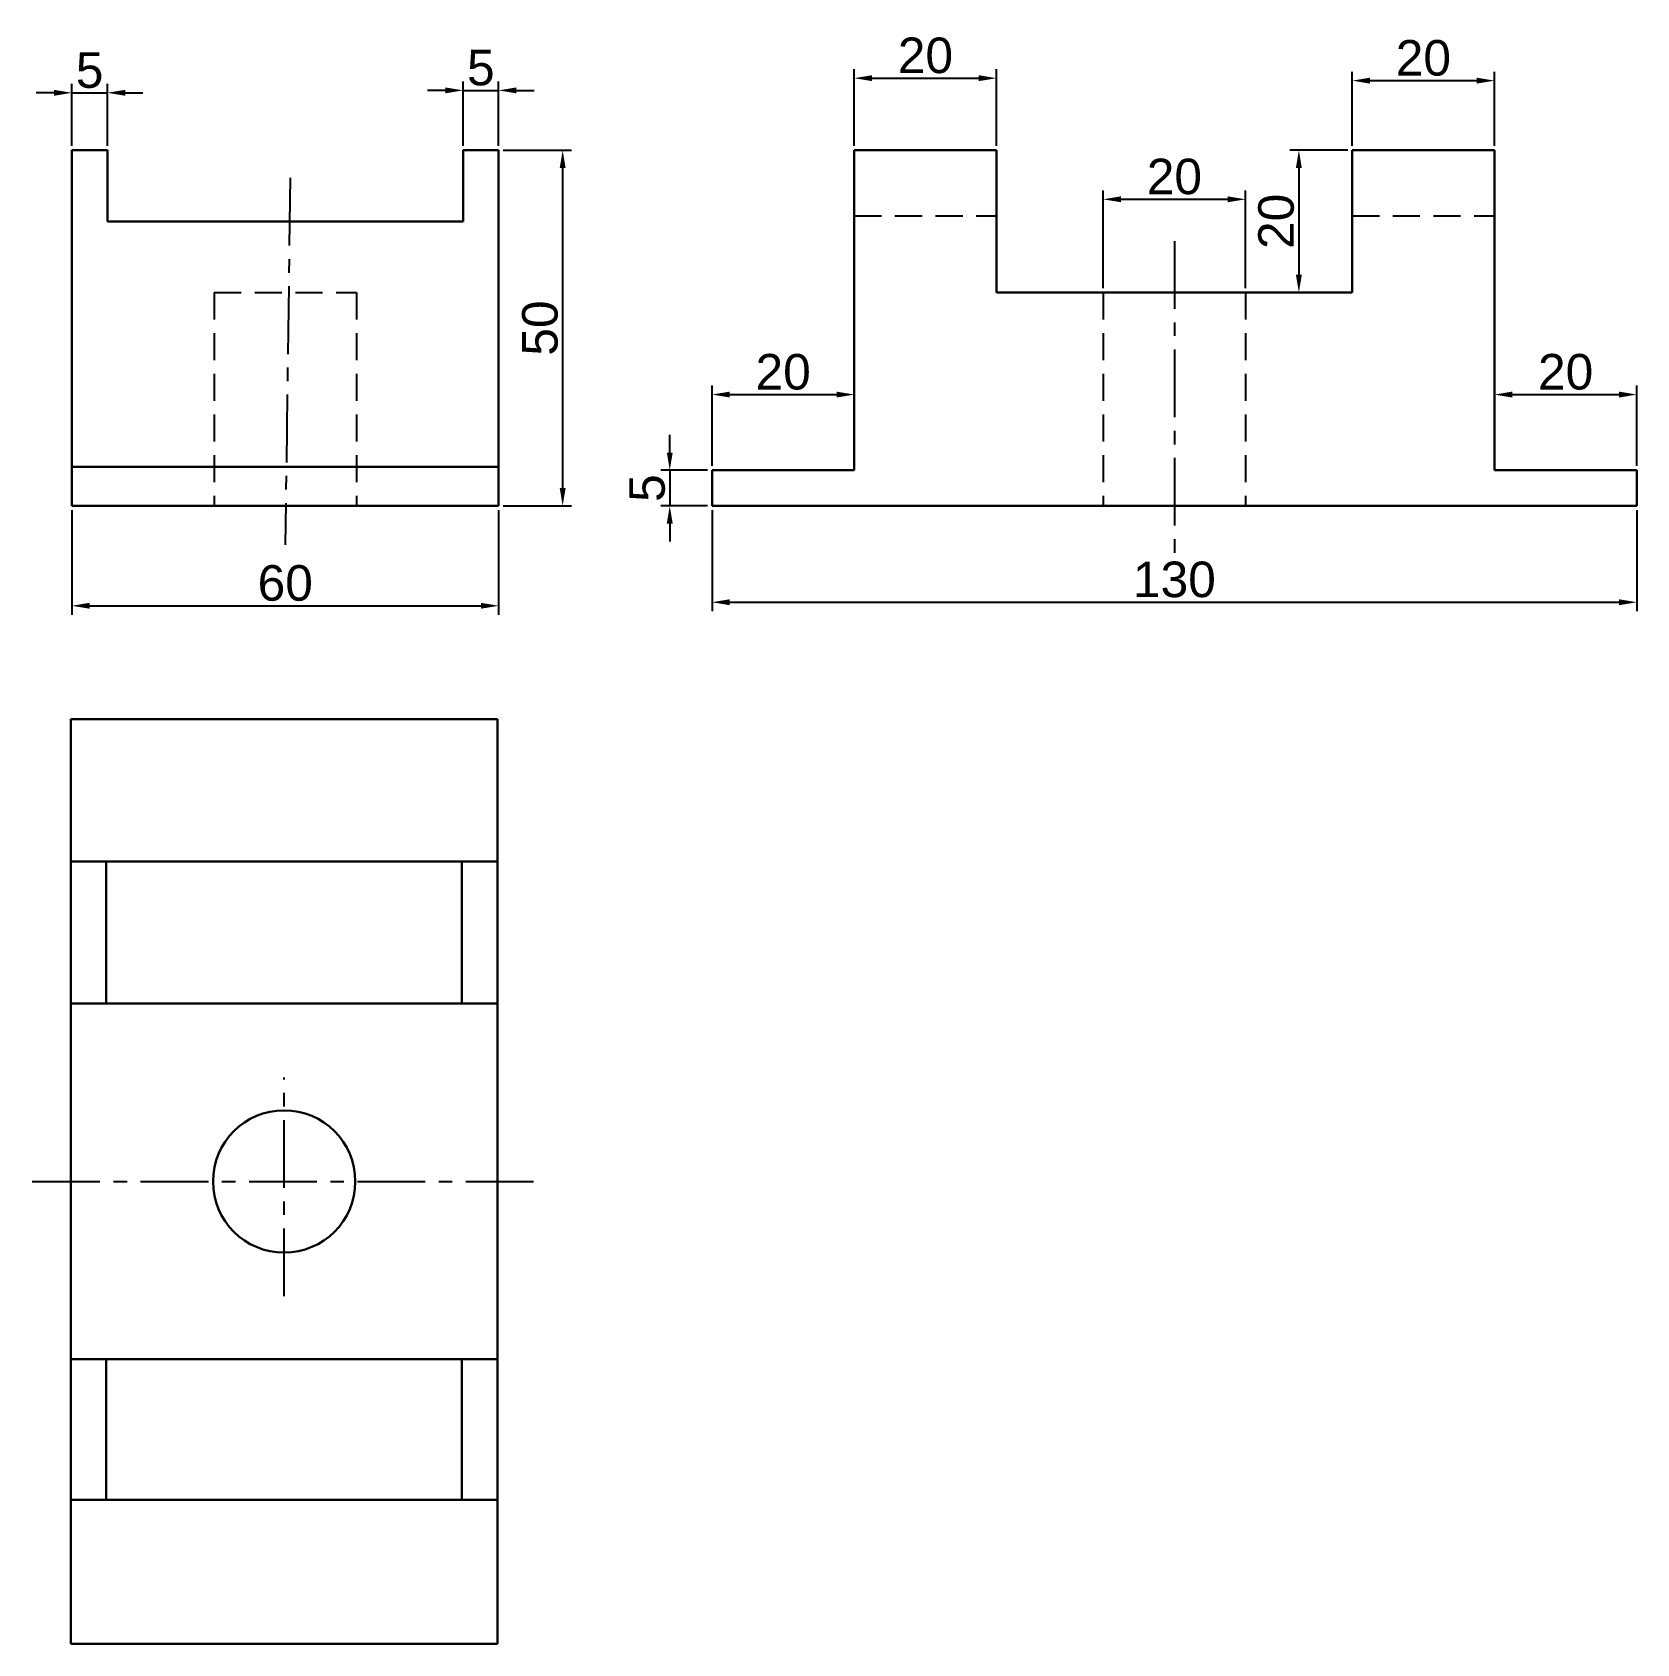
# Model space of a CAD drawing. Header units: millimetres. Extents: x 3225 to 3450, y 1847 to 2074.
import ezdxf

# ---------------------------------------------------------------- set-up
doc = ezdxf.new("R2010")
doc.units = ezdxf.units.MM
doc.header["$LTSCALE"] = 0.3
doc.linetypes.add('CENTER', pattern=[50.8, 31.75, -6.35, 6.35, -6.35])
doc.linetypes.add('DASHED', pattern=[19.05, 12.7, -6.35])
doc.styles.get("Standard").update_dxf_attribs({"font": 'arial.ttf'})
doc.dimstyles.new('ISO-25', dxfattribs={"dimtxt": 5, "dimasz": 2.5, "dimexe": 1.25, "dimexo": 0.625, "dimtad": 1, "dimtxsty": 'Standard', "dimcen": 2.5, "dimadec": 0, "dimazin": 0, "dimtfac": 1, "dimtmove": 0, "dimatfit": 3, "dimfxl": 1, "dimarcsym": 0})

# ---------------------------------------------------------------- blocks, each defined once
blk = doc.blocks.new('*D4')
at = {"color": 0, "lineweight": -2, "transparency": 16777216}
for p, q in [((3230.09, 2057.98), (3230.09, 2066.68)), ((3235.09, 2057.98), (3235.09, 2066.68)), ((3227.59, 2065.43), (3225.09, 2065.43)), ((3230.09, 2065.43), (3235.09, 2065.43)), ((3237.59, 2065.43), (3240.09, 2065.43))]:
    blk.add_line(p, q, dxfattribs=at)
at = {"color": 0, "transparency": 16777216}
for points in [[(3227.59, 2065.84), (3227.59, 2065.01), (3230.09, 2065.43)], [(3237.59, 2065.84), (3237.59, 2065.01), (3235.09, 2065.43)]]:
    blk.add_solid(points, dxfattribs=at)
at = {"layer": 'Defpoints', "color": 0, "transparency": 16777216}
for p in [(3235.09, 2065.43), (3230.09, 2057.35), (3235.09, 2057.35)]:
    blk.add_point(p, dxfattribs=at)
at = {"color": 0, "transparency": 16777216, "insert": (3232.59, 2068.59), "char_height": 5, "attachment_point": 5}
blk.add_mtext('5', dxfattribs=at)
blk = doc.blocks.new('*D5')
at = {"color": 0, "lineweight": -2, "transparency": 16777216}
for p, q in [((3285.09, 2057.98), (3285.09, 2067.02)), ((3290.09, 2057.98), (3290.09, 2067.02)), ((3282.59, 2065.77), (3280.09, 2065.77)), ((3285.09, 2065.77), (3290.09, 2065.77)), ((3292.59, 2065.77), (3295.09, 2065.77))]:
    blk.add_line(p, q, dxfattribs=at)
at = {"color": 0, "transparency": 16777216}
for points in [[(3282.59, 2066.18), (3282.59, 2065.35), (3285.09, 2065.77)], [(3292.59, 2066.18), (3292.59, 2065.35), (3290.09, 2065.77)]]:
    blk.add_solid(points, dxfattribs=at)
at = {"layer": 'Defpoints', "color": 0, "transparency": 16777216}
for p in [(3290.09, 2065.77), (3285.09, 2057.35), (3290.09, 2057.35)]:
    blk.add_point(p, dxfattribs=at)
at = {"color": 0, "transparency": 16777216, "insert": (3287.59, 2068.94), "char_height": 5, "attachment_point": 5}
blk.add_mtext('5', dxfattribs=at)
blk = doc.blocks.new('*D6')
at = {"color": 0, "lineweight": -2, "transparency": 16777216}
for p, q in [((3230.09, 2006.73), (3230.09, 1992.05)), ((3290.09, 2006.73), (3290.09, 1992.05)), ((3232.59, 1993.3), (3287.59, 1993.3))]:
    blk.add_line(p, q, dxfattribs=at)
at = {"color": 0, "transparency": 16777216}
for points in [[(3232.59, 1993.72), (3232.59, 1992.89), (3230.09, 1993.3)], [(3287.59, 1993.72), (3287.59, 1992.89), (3290.09, 1993.3)]]:
    blk.add_solid(points, dxfattribs=at)
at = {"layer": 'Defpoints', "color": 0, "transparency": 16777216}
for p in [(3230.09, 2007.35), (3290.09, 2007.35), (3290.09, 1993.3)]:
    blk.add_point(p, dxfattribs=at)
at = {"color": 0, "transparency": 16777216, "insert": (3260.09, 1996.48), "char_height": 5, "attachment_point": 5}
blk.add_mtext('60', dxfattribs=at)
blk = doc.blocks.new('*D7')
at = {"color": 0, "lineweight": -2, "transparency": 16777216}
for p, q in [((3290.72, 2057.35), (3300.34, 2057.35)), ((3299.09, 2054.85), (3299.09, 2009.85)), ((3290.72, 2007.35), (3300.34, 2007.35))]:
    blk.add_line(p, q, dxfattribs=at)
at = {"color": 0, "transparency": 16777216}
for points in [[(3298.68, 2054.85), (3299.51, 2054.85), (3299.09, 2057.35)], [(3298.68, 2009.85), (3299.51, 2009.85), (3299.09, 2007.35)]]:
    blk.add_solid(points, dxfattribs=at)
at = {"layer": 'Defpoints', "color": 0, "transparency": 16777216}
for p in [(3290.09, 2057.35), (3290.09, 2007.35), (3299.09, 2007.35)]:
    blk.add_point(p, dxfattribs=at)
at = {"color": 0, "transparency": 16777216, "insert": (3295.92, 2032.35), "char_height": 5, "attachment_point": 5, "rotation": 90}
blk.add_mtext('50', dxfattribs=at)
blk = doc.blocks.new('*D8')
at = {"color": 0, "lineweight": -2, "transparency": 16777216}
for p, q in [((3314.15, 2014.85), (3314.15, 2017.35)), ((3319.47, 2012.35), (3312.9, 2012.35)), ((3314.15, 2012.35), (3314.15, 2007.35)), ((3319.47, 2007.35), (3312.9, 2007.35)), ((3314.15, 2004.85), (3314.15, 2002.35))]:
    blk.add_line(p, q, dxfattribs=at)
at = {"color": 0, "transparency": 16777216}
for points in [[(3313.73, 2014.85), (3314.56, 2014.85), (3314.15, 2012.35)], [(3313.73, 2004.85), (3314.56, 2004.85), (3314.15, 2007.35)]]:
    blk.add_solid(points, dxfattribs=at)
at = {"layer": 'Defpoints', "color": 0, "transparency": 16777216}
for p in [(3320.09, 2012.35), (3314.15, 2007.35), (3320.09, 2007.35)]:
    blk.add_point(p, dxfattribs=at)
at = {"color": 0, "transparency": 16777216, "insert": (3310.98, 2009.85), "char_height": 5, "attachment_point": 5, "rotation": 90}
blk.add_mtext('5', dxfattribs=at)
blk = doc.blocks.new('*D9')
at = {"color": 0, "lineweight": -2, "transparency": 16777216}
for p, q in [((3340.09, 2057.98), (3340.09, 2068.73)), ((3360.09, 2057.98), (3360.09, 2068.73)), ((3342.59, 2067.48), (3357.59, 2067.48))]:
    blk.add_line(p, q, dxfattribs=at)
at = {"color": 0, "transparency": 16777216}
for points in [[(3342.59, 2067.9), (3342.59, 2067.07), (3340.09, 2067.48)], [(3357.59, 2067.9), (3357.59, 2067.07), (3360.09, 2067.48)]]:
    blk.add_solid(points, dxfattribs=at)
at = {"layer": 'Defpoints', "color": 0, "transparency": 16777216}
for p in [(3360.09, 2067.48), (3340.09, 2057.35), (3360.09, 2057.35)]:
    blk.add_point(p, dxfattribs=at)
at = {"color": 0, "transparency": 16777216, "insert": (3350.09, 2070.66), "char_height": 5, "attachment_point": 5}
blk.add_mtext('20', dxfattribs=at)
blk = doc.blocks.new('*D10')
at = {"color": 0, "lineweight": -2, "transparency": 16777216}
for p, q in [((3320.09, 2006.73), (3320.09, 1992.55)), ((3450.09, 2006.73), (3450.09, 1992.55)), ((3322.59, 1993.8), (3447.59, 1993.8))]:
    blk.add_line(p, q, dxfattribs=at)
at = {"color": 0, "transparency": 16777216}
for points in [[(3322.59, 1994.22), (3322.59, 1993.38), (3320.09, 1993.8)], [(3447.59, 1994.22), (3447.59, 1993.38), (3450.09, 1993.8)]]:
    blk.add_solid(points, dxfattribs=at)
at = {"layer": 'Defpoints', "color": 0, "transparency": 16777216}
for p in [(3320.09, 2007.35), (3450.09, 2007.35), (3450.09, 1993.8)]:
    blk.add_point(p, dxfattribs=at)
at = {"color": 0, "transparency": 16777216, "insert": (3385.09, 1996.98), "char_height": 5, "attachment_point": 5}
blk.add_mtext('130', dxfattribs=at)
blk = doc.blocks.new('*D11')
at = {"color": 0, "lineweight": -2, "transparency": 16777216}
for p, q in [((3320.09, 2012.98), (3320.09, 2024.25)), ((3340.09, 2012.98), (3340.09, 2024.25)), ((3322.59, 2023), (3337.59, 2023))]:
    blk.add_line(p, q, dxfattribs=at)
at = {"color": 0, "transparency": 16777216}
for points in [[(3322.59, 2023.41), (3322.59, 2022.58), (3320.09, 2023)], [(3337.59, 2023.41), (3337.59, 2022.58), (3340.09, 2023)]]:
    blk.add_solid(points, dxfattribs=at)
at = {"layer": 'Defpoints', "color": 0, "transparency": 16777216}
for p in [(3340.09, 2023), (3320.09, 2012.35), (3340.09, 2012.35)]:
    blk.add_point(p, dxfattribs=at)
at = {"color": 0, "transparency": 16777216, "insert": (3330.09, 2026.17), "char_height": 5, "attachment_point": 5}
blk.add_mtext('20', dxfattribs=at)
blk = doc.blocks.new('*D12')
at = {"color": 0, "lineweight": -2, "transparency": 16777216}
for p, q in [((3430.09, 2012.98), (3430.09, 2024.25)), ((3450.09, 2012.98), (3450.09, 2024.25)), ((3432.59, 2023), (3447.59, 2023))]:
    blk.add_line(p, q, dxfattribs=at)
at = {"color": 0, "transparency": 16777216}
for points in [[(3432.59, 2023.41), (3432.59, 2022.58), (3430.09, 2023)], [(3447.59, 2023.41), (3447.59, 2022.58), (3450.09, 2023)]]:
    blk.add_solid(points, dxfattribs=at)
at = {"layer": 'Defpoints', "color": 0, "transparency": 16777216}
for p in [(3450.09, 2023), (3430.09, 2012.35), (3450.09, 2012.35)]:
    blk.add_point(p, dxfattribs=at)
at = {"color": 0, "transparency": 16777216, "insert": (3440.09, 2026.17), "char_height": 5, "attachment_point": 5}
blk.add_mtext('20', dxfattribs=at)
blk = doc.blocks.new('*D13')
at = {"color": 0, "lineweight": -2, "transparency": 16777216}
for p, q in [((3410.09, 2057.98), (3410.09, 2068.39)), ((3412.59, 2067.14), (3427.59, 2067.14)), ((3430.09, 2057.98), (3430.09, 2068.39))]:
    blk.add_line(p, q, dxfattribs=at)
at = {"color": 0, "transparency": 16777216}
for points in [[(3412.59, 2067.55), (3412.59, 2066.72), (3410.09, 2067.14)], [(3427.59, 2067.55), (3427.59, 2066.72), (3430.09, 2067.14)]]:
    blk.add_solid(points, dxfattribs=at)
at = {"layer": 'Defpoints', "color": 0, "transparency": 16777216}
for p in [(3430.09, 2067.14), (3410.09, 2057.35), (3430.09, 2057.35)]:
    blk.add_point(p, dxfattribs=at)
at = {"color": 0, "transparency": 16777216, "insert": (3420.09, 2070.31), "char_height": 5, "attachment_point": 5}
blk.add_mtext('20', dxfattribs=at)
blk = doc.blocks.new('*D14')
at = {"color": 0, "lineweight": -2, "transparency": 16777216}
for p, q in [((3375.09, 2037.98), (3375.09, 2051.7)), ((3395.09, 2037.98), (3395.09, 2051.7)), ((3377.59, 2050.45), (3392.59, 2050.45))]:
    blk.add_line(p, q, dxfattribs=at)
at = {"color": 0, "transparency": 16777216}
for points in [[(3377.59, 2050.87), (3377.59, 2050.04), (3375.09, 2050.45)], [(3392.59, 2050.87), (3392.59, 2050.04), (3395.09, 2050.45)]]:
    blk.add_solid(points, dxfattribs=at)
at = {"layer": 'Defpoints', "color": 0, "transparency": 16777216}
for p in [(3395.09, 2050.45), (3375.09, 2037.35), (3395.09, 2037.35)]:
    blk.add_point(p, dxfattribs=at)
at = {"color": 0, "transparency": 16777216, "insert": (3385.09, 2053.63), "char_height": 5, "attachment_point": 5}
blk.add_mtext('20', dxfattribs=at)
blk = doc.blocks.new('*D15')
at = {"color": 0, "lineweight": -2, "transparency": 16777216}
for p, q in [((3409.47, 2057.35), (3401.34, 2057.35)), ((3402.59, 2054.85), (3402.59, 2039.85)), ((3409.47, 2037.35), (3401.34, 2037.35))]:
    blk.add_line(p, q, dxfattribs=at)
at = {"color": 0, "transparency": 16777216}
for points in [[(3402.17, 2054.85), (3403.01, 2054.85), (3402.59, 2057.35)], [(3402.17, 2039.85), (3403.01, 2039.85), (3402.59, 2037.35)]]:
    blk.add_solid(points, dxfattribs=at)
at = {"layer": 'Defpoints', "color": 0, "transparency": 16777216}
for p in [(3410.09, 2057.35), (3402.59, 2037.35), (3410.09, 2037.35)]:
    blk.add_point(p, dxfattribs=at)
at = {"color": 0, "transparency": 16777216, "insert": (3399.41, 2047.35), "char_height": 5, "attachment_point": 5, "rotation": 90}
blk.add_mtext('20', dxfattribs=at)

msp = doc.modelspace()

# ---------------------------------------------------------------- linework, layer by layer
at = {"lineweight": 30}
for p, q in [((3230.091, 2007.355), (3230.091, 2057.355)), ((3230.091, 2057.355), (3235.091, 2057.355)), ((3235.091, 2047.355), (3235.091, 2057.355)), ((3285.091, 2057.355), (3285.091, 2047.355)), ((3285.091, 2057.355), (3290.091, 2057.355)), ((3290.091, 2057.355), (3290.091, 2007.355)), ((3340.091, 2012.355), (3340.091, 2057.355)), ((3340.091, 2057.355), (3350.091, 2057.355)), ((3350.091, 2057.355), (3355.091, 2057.355)), ((3355.091, 2057.355), (3360.091, 2057.355)), ((3360.091, 2057.355), (3360.091, 2037.355)), ((3410.091, 2057.355), (3410.091, 2037.355)), ((3415.091, 2057.355), (3410.091, 2057.355)), ((3420.091, 2057.355), (3415.091, 2057.355)), ((3430.091, 2057.355), (3420.091, 2057.355)), ((3430.091, 2012.355), (3430.091, 2057.355)), ((3235.091, 2047.355), (3285.091, 2047.355)), ((3360.091, 2037.355), (3375.091, 2037.355)), ((3375.091, 2037.355), (3395.091, 2037.355)), ((3410.091, 2037.355), (3395.091, 2037.355)), ((3230.091, 2012.839), (3290.091, 2012.839)), ((3335.091, 2012.355), (3320.091, 2012.355)), ((3320.091, 2012.355), (3320.091, 2007.355)), ((3340.091, 2012.355), (3335.091, 2012.355)), ((3430.091, 2012.355), (3435.091, 2012.355)), ((3435.091, 2012.355), (3450.091, 2012.355)), ((3450.091, 2012.355), (3450.091, 2007.355)), ((3290.091, 2007.355), (3230.091, 2007.355)), ((3335.091, 2007.355), (3320.091, 2007.355)), ((3335.091, 2007.355), (3435.091, 2007.355)), ((3435.091, 2007.355), (3450.091, 2007.355)), ((3229.936, 1977.361), (3229.936, 1847.361)), ((3289.936, 1977.361), (3229.936, 1977.361)), ((3289.936, 1847.361), (3289.936, 1977.361)), ((3229.936, 1957.361), (3289.936, 1957.361)), ((3234.936, 1957.361), (3234.936, 1937.361)), ((3284.936, 1937.361), (3284.936, 1957.361)), ((3229.936, 1937.361), (3289.936, 1937.361)), ((3229.936, 1887.361), (3289.936, 1887.361)), ((3234.936, 1887.361), (3234.936, 1867.606)), ((3284.936, 1867.606), (3284.936, 1887.361)), ((3229.936, 1867.606), (3289.936, 1867.606)), ((3229.936, 1847.361), (3289.936, 1847.361))]:
    msp.add_line(p, q, dxfattribs=at)
for p, q in [((3420.091, 2057.355), (3420.091, 2057.355)), ((3250.091, 2037.724), (3250.091, 2037.724))]:
    msp.add_line(p, q)
at = {"linetype": 'CENTER'}
for p, q in [((3260.783, 2053.462), (3260.091, 2001.848)), ((3385.091, 2044.575), (3385.091, 1999.456)), ((3259.936, 1896.228), (3259.936, 1926.991)), ((3224.524, 1912.361), (3295.674, 1912.361))]:
    msp.add_line(p, q, dxfattribs=at)
at = {"linetype": 'DASHED'}
for p, q in [((3340.091, 2048.106), (3360.091, 2048.106)), ((3410.091, 2048.106), (3430.091, 2048.106)), ((3250.091, 2037.355), (3250.091, 2007.355)), ((3250.091, 2037.355), (3270.091, 2037.355)), ((3270.091, 2037.355), (3270.091, 2007.355)), ((3375.091, 2037.355), (3375.091, 2007.355)), ((3395.091, 2037.355), (3395.091, 2007.355))]:
    msp.add_line(p, q, dxfattribs=at)
at = {"lineweight": 30}
msp.add_circle((3259.936, 1912.361), 10, dxfattribs=at)

# ---------------------------------------------------------------- dimensions: what is measured, and where the dimension line sits
for base, p1, p2, picture, middle in [((3360.091, 2067.484), (3340.091, 2057.355), (3360.091, 2057.355), '*D9', (3350.091, 2070.662)), ((3430.091, 2067.136), (3410.091, 2057.355), (3430.091, 2057.355), '*D13', (3420.091, 2070.314)), ((3235.091, 2065.426), (3230.091, 2057.355), (3235.091, 2057.355), '*D4', (3232.591, 2068.593)), ((3290.091, 2065.768), (3285.091, 2057.355), (3290.091, 2057.355), '*D5', (3287.591, 2068.935)), ((3395.091, 2050.453), (3375.091, 2037.355), (3395.091, 2037.355), '*D14', (3385.091, 2053.631)), ((3340.091, 2022.996), (3320.091, 2012.355), (3340.091, 2012.355), '*D11', (3330.091, 2026.174)), ((3450.091, 2022.996), (3430.091, 2012.355), (3450.091, 2012.355), '*D12', (3440.091, 2026.174)), ((3290.091, 1993.303), (3230.091, 2007.355), (3290.091, 2007.355), '*D6', (3260.091, 1996.481)), ((3450.091, 1993.8), (3320.091, 2007.355), (3450.091, 2007.355), '*D10', (3385.091, 1996.98))]:
    dim = msp.add_linear_dim(base=base, p1=p1, p2=p2, dimstyle='ISO-25')
    dim.commit()
    dim.dimension.update_dxf_attribs({"geometry": picture, "text_midpoint": middle})
for base, p1, p2, picture, middle in [((3299.094, 2007.355), (3290.091, 2057.355), (3290.091, 2007.355), '*D7', (3295.917, 2032.355)), ((3402.591, 2037.355), (3410.091, 2057.355), (3410.091, 2037.355), '*D15', (3399.413, 2047.355)), ((3314.145, 2007.355), (3320.091, 2012.355), (3320.091, 2007.355), '*D8', (3310.978, 2009.855))]:
    dim = msp.add_linear_dim(base=base, p1=p1, p2=p2, angle=90, dimstyle='ISO-25')
    dim.commit()
    dim.dimension.update_dxf_attribs({"geometry": picture, "text_midpoint": middle})

doc.saveas('drawing.dxf')
